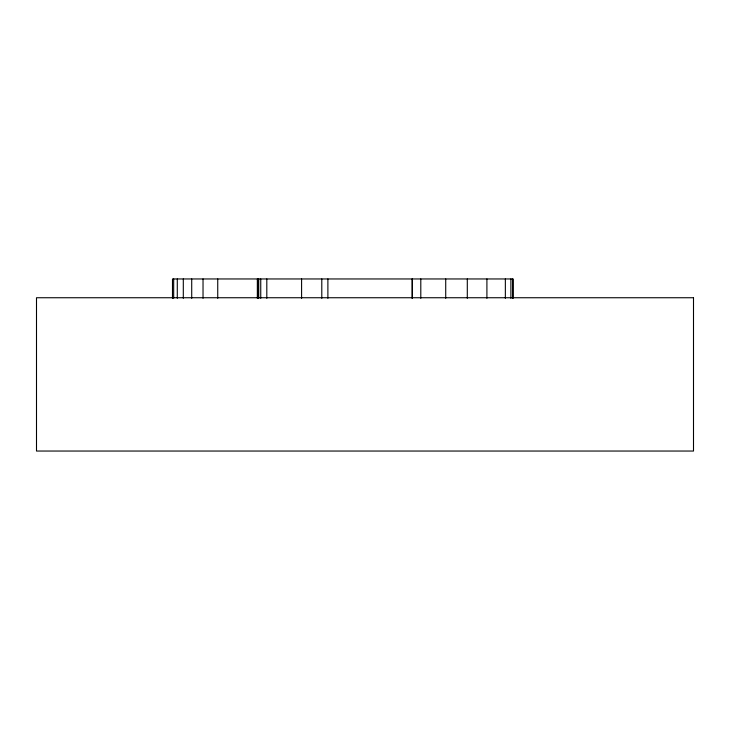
<?xml version="1.0" encoding="UTF-8"?>
<svg xmlns="http://www.w3.org/2000/svg" width="730" height="730" viewBox="0 0 730 730"><rect width="100%" height="100%" fill="white"/><g stroke="black" fill="none" stroke-linecap="round" stroke-linejoin="round"><path stroke-width="1.09" d="M513.08 298.305L513.08 278.96L172.481 278.96L172.481 298.305M512.734 278.96L512.734 298.305M510.89 278.96L510.89 298.305M505.352 278.96L505.352 298.305M486.91 278.96L486.91 298.305M467.3 278.96L467.3 298.305M445.72 278.96L445.72 298.305M420.799 278.96L420.799 298.305M412.432 278.96L412.432 298.305M412.076 278.96L412.076 298.305M327.889 278.96L327.889 298.305M321.793 278.96L321.793 298.305M301.59 278.96L301.59 298.305M266.806 278.96L266.806 298.305M260.747 278.96L260.747 298.305M258.73 278.96L258.73 298.305M258.374 278.96L258.374 298.305M257.343 278.96L257.343 298.305M217.741 278.96L217.741 298.305M203.031 278.96L203.031 298.305M191.716 278.96L191.716 298.305M183.303 278.96L183.303 298.305M177.29 278.96L177.29 298.305M173.676 278.96L173.676 298.305M693.5 297.74L36.5 297.74L36.5 451.04L693.5 451.04L693.5 297.74"/></g></svg>
